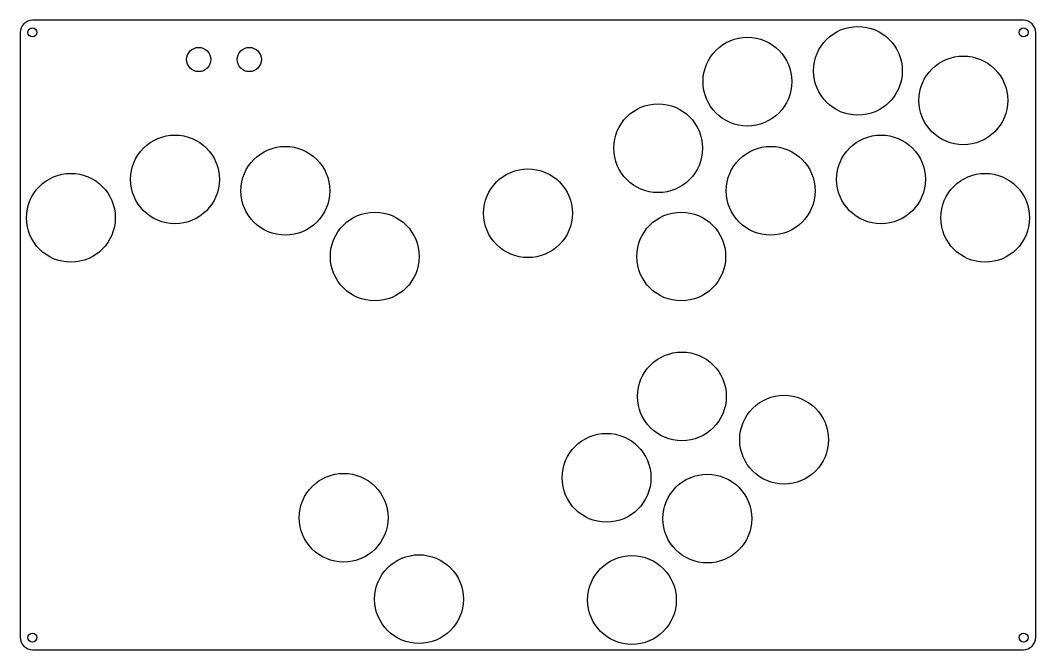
# Model space of a CAD drawing. Header units: inches. Extents: x 14 to 266, y 9 to 165.
import ezdxf

# ---------------------------------------------------------------- set-up
doc = ezdxf.new("R2010")
doc.units = ezdxf.units.IN
doc.header["$MEASUREMENT"] = 0

msp = doc.modelspace()

# ---------------------------------------------------------------- linework, layer by layer
msp.add_lwpolyline([(265.61, 12.1), (265.61, 162.1, 0.414214), (262.61, 165.1), (16.99, 165.1, 0.414214), (13.99, 162.1), (13.99, 12.1, 0.414214), (16.99, 9.1), (262.61, 9.1, 0.414214)], format="xyb", close=True)
for centre, radius in [((221.56, 152.58), 11), ((16.99, 162.1), 1.1), ((262.61, 162.1), 1.1), ((194.18, 149.9), 11), ((58.21, 155.38), 3), ((70.73, 155.38), 3), ((247.68, 145.25), 11), ((172.06, 133.4), 11), ((52.32, 125.67), 11), ((227.28, 125.67), 11), ((79.67, 122.84), 11), ((199.93, 122.84), 11), ((26.52, 116.15), 11), ((139.8, 117.28), 11), ((253.09, 116.15), 11), ((101.84, 106.56), 11), ((177.77, 106.56), 11), ((177.94, 71.88), 11), ((203.27, 61.15), 11), ((159.26, 51.71), 11), ((94.11, 41.8), 11), ((184.25, 41.6), 11), ((112.8, 21.63), 11), ((165.56, 21.42), 11), ((16.99, 12.1), 1.1), ((262.61, 12.1), 1.1)]:
    msp.add_circle(centre, radius)

doc.saveas('drawing.dxf')
